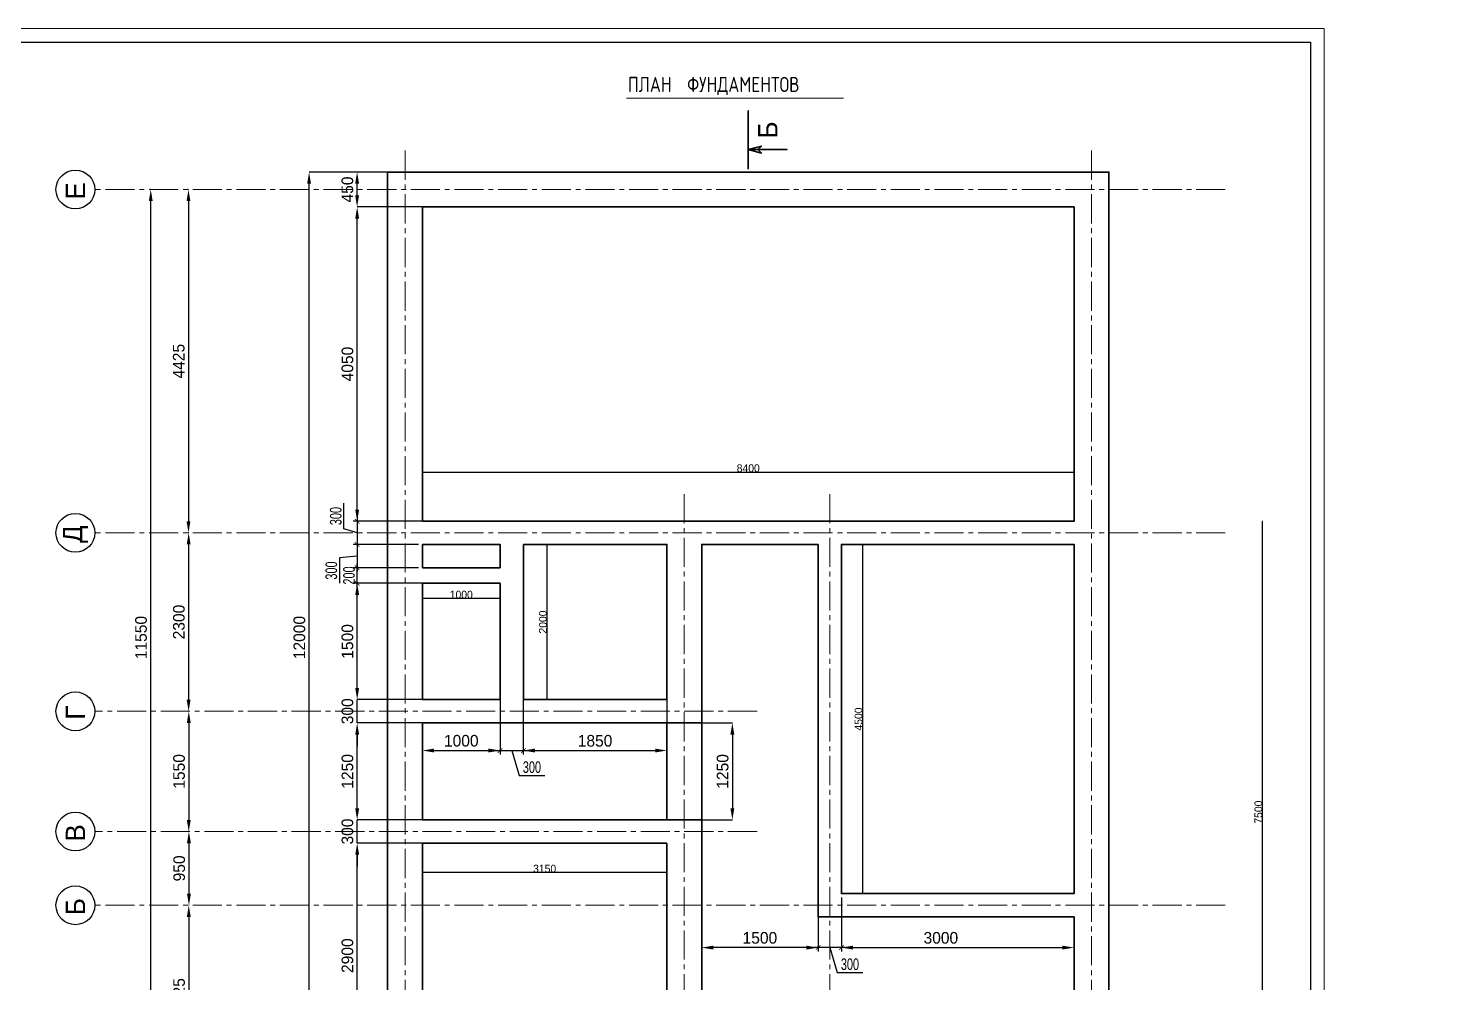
# Model space of a CAD drawing. Header units: millimetres. Extents: x 306212 to 393045, y -154783 to -111932.
# Drawn here: x 317118 to 335489, y -124228 to -111932 of the extents above; entities that cross this region are included whole.
import ezdxf
from ezdxf.enums import TextEntityAlignment as Align

# ---------------------------------------------------------------- set-up
doc = ezdxf.new("R2010")
doc.units = ezdxf.units.MM
doc.linetypes.add('CENTER2', pattern=[1.125, 0.75, -0.125, 0.125, -0.125])
doc.layers.add('0 duvar', color=2, linetype='Continuous')
doc.layers.add('AKS', color=252, linetype='CENTER2')
doc.layers.add('ahsap', color=222, linetype='Continuous', lineweight=13)
doc.layers.add('OLCU', color=7, linetype='Continuous', lineweight=13)
doc.styles.add('SPDS', font='SPDS.shx')
doc.styles.add('TR', font='tsimplex.shx', dxfattribs={"width": 0.7})
doc.dimstyles.new('ISO-25', dxfattribs={"dimtxt": 100, "dimasz": 2.5, "dimexe": 1.25, "dimexo": 0.625, "dimtad": 1, "dimdec": 0, "dimtxsty": 'Standard', "dimcen": 2.5, "dimadec": 0, "dimazin": 0, "dimtfac": 1, "dimtdec": 0, "dimtmove": 0, "dimatfit": 3, "dimfxl": 0, "dimarcsym": 0})
doc.dimstyles.get("Standard").update_dxf_attribs({"dimtxt": 125, "dimasz": 60, "dimexe": 50, "dimexo": 50, "dimgap": 30, "dimtad": 1, "dimdec": 0, "dimzin": 0, "dimdsep": 46, "dimtxsty": 'TR', "dimblk": 'ARCHTICK', "dimcen": 90, "dimdle": 50, "dimclrt": 256, "dimadec": 0, "dimazin": 0, "dimtfac": 1, "dimtdec": 0, "dimtofl": 0, "dimtmove": 1, "dimatfit": 3, "dimldrblk": 'ARCHTICK', "dimfxl": 0, "dimtolj": 1, "dimtzin": 0, "dimarcsym": 0})

# ---------------------------------------------------------------- blocks, each defined once
blk = doc.blocks.new('*D463')
at = {"layer": 'ahsap', "color": 0, "lineweight": -2}
for p, q in [((325798, -120882), (326192, -120882)), ((326192, -121032), (326192, -121982)), ((325798, -122132), (326192, -122132))]:
    blk.add_line(p, q, dxfattribs=at)
at = {"layer": 'ahsap', "color": 0}
for points in [[(326167, -121032), (326217, -121032), (326192, -120882)], [(326167, -121982), (326217, -121982), (326192, -122132)]]:
    blk.add_solid(points, dxfattribs=at)
at = {"layer": 'DEFPOINTS', "color": 0}
for p in [(325797, -120882), (325797, -122132), (326192, -122132)]:
    blk.add_point(p, dxfattribs=at)
at = {"layer": 'ahsap', "color": 0, "insert": (326067, -121507), "char_height": 150, "attachment_point": 5, "rotation": 90}
blk.add_mtext('1250', dxfattribs=at)
blk = doc.blocks.new('*D464')
at = {"layer": 'ahsap', "color": 0, "lineweight": -2}
for p, q in [((319182, -114007), (319178, -114007)), ((319180, -114157), (319180, -118282)), ((319182, -118432), (319178, -118432))]:
    blk.add_line(p, q, dxfattribs=at)
at = {"layer": 'ahsap', "color": 0}
for points in [[(319155, -114157), (319205, -114157), (319180, -114007)], [(319155, -118282), (319205, -118282), (319180, -118432)]]:
    blk.add_solid(points, dxfattribs=at)
at = {"layer": 'DEFPOINTS', "color": 0}
for p in [(321747, -114007), (319180, -118432), (321747, -118432)]:
    blk.add_point(p, dxfattribs=at)
at = {"layer": 'ahsap', "color": 0, "insert": (319055, -116220), "char_height": 150, "attachment_point": 5, "rotation": 90}
blk.add_mtext('4425', dxfattribs=at)
blk = doc.blocks.new('*D465')
at = {"layer": 'ahsap', "color": 0, "lineweight": -2}
for p, q in [((319184, -118432), (319180, -118432)), ((319182, -118582), (319182, -120582)), ((319184, -120732), (319180, -120732))]:
    blk.add_line(p, q, dxfattribs=at)
at = {"layer": 'ahsap', "color": 0}
for points in [[(319157, -118582), (319207, -118582), (319182, -118432)], [(319157, -120582), (319207, -120582), (319182, -120732)]]:
    blk.add_solid(points, dxfattribs=at)
at = {"layer": 'DEFPOINTS', "color": 0}
for p in [(321747, -118432), (319182, -120732), (321747, -120732)]:
    blk.add_point(p, dxfattribs=at)
at = {"layer": 'ahsap', "color": 0, "insert": (319057, -119582), "char_height": 150, "attachment_point": 5, "rotation": 90}
blk.add_mtext('2300', dxfattribs=at)
blk = doc.blocks.new('*D466')
at = {"layer": 'ahsap', "color": 0, "lineweight": -2}
for p, q in [((319186, -120732), (319182, -120732)), ((319184, -120882), (319184, -122132)), ((319186, -122282), (319182, -122282))]:
    blk.add_line(p, q, dxfattribs=at)
at = {"layer": 'ahsap', "color": 0}
for points in [[(319159, -120882), (319209, -120882), (319184, -120732)], [(319159, -122132), (319209, -122132), (319184, -122282)]]:
    blk.add_solid(points, dxfattribs=at)
at = {"layer": 'DEFPOINTS', "color": 0}
for p in [(321747, -120732), (319184, -122282), (321747, -122282)]:
    blk.add_point(p, dxfattribs=at)
at = {"layer": 'ahsap', "color": 0, "insert": (319059, -121507), "char_height": 150, "attachment_point": 5, "rotation": 90}
blk.add_mtext('1550', dxfattribs=at)
blk = doc.blocks.new('*D467')
at = {"layer": 'ahsap', "color": 0, "lineweight": -2}
for p, q in [((319188, -122282), (319184, -122282)), ((319186, -122432), (319186, -123082)), ((319188, -123232), (319184, -123232))]:
    blk.add_line(p, q, dxfattribs=at)
at = {"layer": 'ahsap', "color": 0}
for points in [[(319161, -122432), (319211, -122432), (319186, -122282)], [(319161, -123082), (319211, -123082), (319186, -123232)]]:
    blk.add_solid(points, dxfattribs=at)
at = {"layer": 'DEFPOINTS', "color": 0}
for p in [(321747, -122282), (319186, -123232), (321747, -123232)]:
    blk.add_point(p, dxfattribs=at)
at = {"layer": 'ahsap', "color": 0, "insert": (319061, -122757), "char_height": 150, "attachment_point": 5, "rotation": 90}
blk.add_mtext('950', dxfattribs=at)
blk = doc.blocks.new('*D468')
at = {"layer": 'ahsap', "color": 0, "lineweight": -2}
for p, q in [((319186, -123232), (319183, -123232)), ((319184, -123382), (319184, -125407)), ((319186, -125557), (319183, -125557))]:
    blk.add_line(p, q, dxfattribs=at)
at = {"layer": 'ahsap', "color": 0}
for points in [[(319159, -123382), (319209, -123382), (319184, -123232)], [(319159, -125407), (319209, -125407), (319184, -125557)]]:
    blk.add_solid(points, dxfattribs=at)
at = {"layer": 'DEFPOINTS', "color": 0}
for p in [(321747, -123232), (319184, -125557), (321747, -125557)]:
    blk.add_point(p, dxfattribs=at)
at = {"layer": 'ahsap', "color": 0, "insert": (319059, -124395), "char_height": 150, "attachment_point": 5, "rotation": 90}
blk.add_mtext('2325', dxfattribs=at)
blk = doc.blocks.new('*D470')
at = {"layer": 'ahsap', "color": 0, "lineweight": -2}
for p, q in [((322197, -122432), (321354, -122432)), ((321355, -125182), (321355, -122582)), ((322197, -125332), (321354, -125332))]:
    blk.add_line(p, q, dxfattribs=at)
at = {"layer": 'ahsap', "color": 0}
for points in [[(321330, -122582), (321380, -122582), (321355, -122432)], [(321330, -125182), (321380, -125182), (321355, -125332)]]:
    blk.add_solid(points, dxfattribs=at)
at = {"layer": 'DEFPOINTS', "color": 0}
for p in [(321355, -122432), (322197, -122432), (322197, -125332)]:
    blk.add_point(p, dxfattribs=at)
at = {"layer": 'ahsap', "color": 0, "insert": (321230, -123882), "char_height": 150, "attachment_point": 5, "rotation": 90}
blk.add_mtext('2900', dxfattribs=at)
blk = doc.blocks.new('*D471')
at = {"layer": 'ahsap', "color": 0, "lineweight": -2}
for p, q in [((321355, -121982), (321355, -121832)), ((321354, -122132), (321354, -122132)), ((321355, -122432), (321355, -122132)), ((321354, -122432), (321354, -122432)), ((321355, -122582), (321355, -122732))]:
    blk.add_line(p, q, dxfattribs=at)
at = {"layer": 'ahsap', "color": 0}
for points in [[(321330, -121982), (321380, -121982), (321355, -122132)], [(321330, -122582), (321380, -122582), (321355, -122432)]]:
    blk.add_solid(points, dxfattribs=at)
at = {"layer": 'DEFPOINTS', "color": 0}
for p in [(321355, -122132), (321355, -122132), (321355, -122432)]:
    blk.add_point(p, dxfattribs=at)
at = {"layer": 'ahsap', "color": 0, "insert": (321230, -122282), "char_height": 150, "attachment_point": 5, "rotation": 90}
blk.add_mtext('300', dxfattribs=at)
blk = doc.blocks.new('*D472')
at = {"layer": 'ahsap', "color": 0, "lineweight": -2}
for p, q in [((322197, -120882), (321354, -120882)), ((321355, -121982), (321355, -121032)), ((322197, -122132), (321354, -122132))]:
    blk.add_line(p, q, dxfattribs=at)
at = {"layer": 'ahsap', "color": 0}
for points in [[(321330, -121032), (321380, -121032), (321355, -120882)], [(321330, -121982), (321380, -121982), (321355, -122132)]]:
    blk.add_solid(points, dxfattribs=at)
at = {"layer": 'DEFPOINTS', "color": 0}
for p in [(321355, -120882), (322197, -120882), (322197, -122132)]:
    blk.add_point(p, dxfattribs=at)
at = {"layer": 'ahsap', "color": 0, "insert": (321230, -121507), "char_height": 150, "attachment_point": 5, "rotation": 90}
blk.add_mtext('1250', dxfattribs=at)
blk = doc.blocks.new('*D473')
at = {"layer": 'ahsap', "color": 0, "lineweight": -2}
for p, q in [((321355, -120432), (321355, -120282)), ((321357, -120582), (321353, -120582)), ((321355, -120882), (321355, -120582)), ((321357, -120882), (321353, -120882)), ((321355, -121032), (321355, -121182))]:
    blk.add_line(p, q, dxfattribs=at)
at = {"layer": 'ahsap', "color": 0}
for points in [[(321330, -120432), (321380, -120432), (321355, -120582)], [(321330, -121032), (321380, -121032), (321355, -120882)]]:
    blk.add_solid(points, dxfattribs=at)
at = {"layer": 'DEFPOINTS', "color": 0}
for p in [(321355, -120582), (322197, -120582), (322197, -120882)]:
    blk.add_point(p, dxfattribs=at)
at = {"layer": 'ahsap', "color": 0, "insert": (321230, -120732), "char_height": 150, "attachment_point": 5, "rotation": 90}
blk.add_mtext('300', dxfattribs=at)
blk = doc.blocks.new('*D474')
at = {"layer": 'ahsap', "color": 0, "lineweight": -2}
for p, q in [((322197, -119082), (321354, -119082)), ((321355, -120432), (321355, -119232)), ((322197, -120582), (321354, -120582))]:
    blk.add_line(p, q, dxfattribs=at)
at = {"layer": 'ahsap', "color": 0}
for points in [[(321330, -119232), (321380, -119232), (321355, -119082)], [(321330, -120432), (321380, -120432), (321355, -120582)]]:
    blk.add_solid(points, dxfattribs=at)
at = {"layer": 'DEFPOINTS', "color": 0}
for p in [(321355, -119082), (322197, -119082), (322197, -120582)]:
    blk.add_point(p, dxfattribs=at)
at = {"layer": 'ahsap', "color": 0, "insert": (321230, -119832), "char_height": 150, "attachment_point": 5, "rotation": 90}
blk.add_mtext('1500', dxfattribs=at)
blk = doc.blocks.new('_ArchTick')
at = {"color": 0, "linetype": 'ByBlock', "const_width": 0.15}
blk.add_lwpolyline([(-0.5, -0.5), (0.5, 0.5)], dxfattribs=at)
blk = doc.blocks.new('*D475')
at = {"layer": 'DEFPOINTS', "color": 0}
for p in [(321355, -118882), (322197, -118882), (322197, -119082)]:
    blk.add_point(p, dxfattribs=at)
at = {"layer": 'OLCU', "color": 0, "lineweight": -2}
for p, q in [((321355, -119132), (321355, -118832)), ((322147, -118882), (321305, -118882)), ((322147, -119082), (321305, -119082))]:
    blk.add_line(p, q, dxfattribs=at)
at = {"layer": 'OLCU', "color": 0, "lineweight": -2, "xscale": 60, "yscale": 60, "zscale": 60}
for p, rotation in [((321355, -118882), 90), ((321355, -119082), 270)]:
    blk.add_blockref('_ArchTick', p, dxfattribs=dict(at, rotation=rotation))
at = {"layer": 'OLCU', "insert": (321250, -118982), "char_height": 150, "attachment_point": 5, "rotation": 90, "style": 'TR'}
blk.add_mtext('\\A1;200', dxfattribs=at)
blk = doc.blocks.new('*D476')
at = {"layer": 'DEFPOINTS', "color": 0}
for p in [(322197, -118582), (321355, -118882), (322197, -118882)]:
    blk.add_point(p, dxfattribs=at)
at = {"layer": 'OLCU', "color": 0, "lineweight": -2}
for p, q in [((322147, -118582), (321305, -118582)), ((321355, -118532), (321355, -118932)), ((321355, -118732), (321127, -118753)), ((321127, -118753), (321127, -119083)), ((322147, -118882), (321305, -118882))]:
    blk.add_line(p, q, dxfattribs=at)
at = {"layer": 'OLCU', "color": 0, "lineweight": -2, "xscale": 60, "yscale": 60, "zscale": 60}
for p, rotation in [((321355, -118582), 90), ((321355, -118882), 270)]:
    blk.add_blockref('_ArchTick', p, dxfattribs=dict(at, rotation=rotation))
at = {"layer": 'OLCU', "insert": (321022, -118918), "char_height": 150, "attachment_point": 5, "rotation": 90, "style": 'TR'}
blk.add_mtext('\\A1;300', dxfattribs=at)
blk = doc.blocks.new('*D477')
at = {"layer": 'DEFPOINTS', "color": 0}
for p in [(322197, -118282), (321355, -118582), (322197, -118582)]:
    blk.add_point(p, dxfattribs=at)
at = {"layer": 'OLCU', "color": 0, "lineweight": -2}
for p, q in [((321185, -118381), (321185, -118051)), ((322147, -118282), (321305, -118282)), ((321355, -118232), (321355, -118632)), ((321355, -118432), (321185, -118381)), ((322147, -118582), (321305, -118582))]:
    blk.add_line(p, q, dxfattribs=at)
at = {"layer": 'OLCU', "color": 0, "lineweight": -2, "xscale": 60, "yscale": 60, "zscale": 60}
for p, rotation in [((321355, -118282), 90), ((321355, -118582), 270)]:
    blk.add_blockref('_ArchTick', p, dxfattribs=dict(at, rotation=rotation))
at = {"layer": 'OLCU', "insert": (321080, -118216), "char_height": 150, "attachment_point": 5, "rotation": 90, "style": 'TR'}
blk.add_mtext('\\A1;300', dxfattribs=at)
blk = doc.blocks.new('*D478')
at = {"layer": 'ahsap', "color": 0, "lineweight": -2}
for p, q in [((322197, -114232), (321354, -114232)), ((321355, -118132), (321355, -114382)), ((322197, -118282), (321354, -118282))]:
    blk.add_line(p, q, dxfattribs=at)
at = {"layer": 'ahsap', "color": 0}
for points in [[(321330, -114382), (321380, -114382), (321355, -114232)], [(321330, -118132), (321380, -118132), (321355, -118282)]]:
    blk.add_solid(points, dxfattribs=at)
at = {"layer": 'DEFPOINTS', "color": 0}
for p in [(321355, -114232), (322197, -114232), (322197, -118282)]:
    blk.add_point(p, dxfattribs=at)
at = {"layer": 'ahsap', "color": 0, "insert": (321230, -116257), "char_height": 150, "attachment_point": 5, "rotation": 90}
blk.add_mtext('4050', dxfattribs=at)
blk = doc.blocks.new('*D479')
at = {"layer": 'ahsap', "color": 0, "lineweight": -2}
for p, q in [((322197, -113782), (321354, -113782)), ((321354, -114082), (321354, -113932)), ((322197, -114232), (321354, -114232))]:
    blk.add_line(p, q, dxfattribs=at)
at = {"layer": 'ahsap', "color": 0}
for points in [[(321329, -113932), (321379, -113932), (321354, -113782)], [(321329, -114082), (321379, -114082), (321354, -114232)]]:
    blk.add_solid(points, dxfattribs=at)
at = {"layer": 'DEFPOINTS', "color": 0}
for p in [(321354, -113782), (322197, -113782), (322197, -114232)]:
    blk.add_point(p, dxfattribs=at)
at = {"layer": 'ahsap', "color": 0, "insert": (321229, -114007), "char_height": 150, "attachment_point": 5, "rotation": 90}
blk.add_mtext('450', dxfattribs=at)
blk = doc.blocks.new('*D486')
at = {"layer": 'ahsap', "color": 0, "lineweight": -2}
for p, q in [((325797, -123383), (325797, -123778)), ((327297, -123383), (327297, -123778)), ((327147, -123778), (325947, -123778))]:
    blk.add_line(p, q, dxfattribs=at)
at = {"layer": 'ahsap', "color": 0}
for points in [[(325947, -123753), (325947, -123803), (325797, -123778)], [(327147, -123753), (327147, -123803), (327297, -123778)]]:
    blk.add_solid(points, dxfattribs=at)
at = {"layer": 'DEFPOINTS', "color": 0}
for p in [(325797, -123382), (327297, -123382), (325797, -123778)]:
    blk.add_point(p, dxfattribs=at)
at = {"layer": 'ahsap', "color": 0, "insert": (326547, -123653), "char_height": 150, "attachment_point": 5}
blk.add_mtext('1500', dxfattribs=at)
blk = doc.blocks.new('*D487')
at = {"layer": 'ahsap', "color": 0, "lineweight": -2}
for p, q in [((327597, -123383), (327597, -123778)), ((330597, -123383), (330597, -123778)), ((327747, -123778), (330447, -123778))]:
    blk.add_line(p, q, dxfattribs=at)
at = {"layer": 'ahsap', "color": 0}
for points in [[(327747, -123753), (327747, -123803), (327597, -123778)], [(330447, -123753), (330447, -123803), (330597, -123778)]]:
    blk.add_solid(points, dxfattribs=at)
at = {"layer": 'DEFPOINTS', "color": 0}
for p in [(327597, -123382), (330597, -123382), (330597, -123778)]:
    blk.add_point(p, dxfattribs=at)
at = {"layer": 'ahsap', "color": 0, "insert": (328880, -123653), "char_height": 150, "attachment_point": 5}
blk.add_mtext('3000', dxfattribs=at)
blk = doc.blocks.new('*D488')
at = {"layer": 'DEFPOINTS', "color": 0}
for p in [(323197, -120582), (323497, -120582), (323497, -121238)]:
    blk.add_point(p, dxfattribs=at)
at = {"layer": 'OLCU', "color": 0, "lineweight": -2}
for p, q in [((323197, -120632), (323197, -121288)), ((323497, -120632), (323497, -121288)), ((323147, -121238), (323547, -121238)), ((323347, -121238), (323443, -121558)), ((323443, -121558), (323773, -121558))]:
    blk.add_line(p, q, dxfattribs=at)
at = {"layer": 'OLCU', "color": 0, "lineweight": -2, "xscale": 60, "yscale": 60, "zscale": 60, "rotation": 180}
blk.add_blockref('_ArchTick', (323197, -121238), dxfattribs=at)
at = {"layer": 'OLCU', "color": 0, "lineweight": -2, "xscale": 60, "yscale": 60, "zscale": 60}
blk.add_blockref('_ArchTick', (323497, -121238), dxfattribs=at)
at = {"layer": 'OLCU', "insert": (323608, -121453), "char_height": 150, "attachment_point": 5, "style": 'TR'}
blk.add_mtext('\\A1;300', dxfattribs=at)
blk = doc.blocks.new('*D489')
at = {"layer": 'ahsap', "color": 0, "lineweight": -2}
for p, q in [((323197, -120583), (323197, -121239)), ((322197, -120883), (322197, -121239)), ((322347, -121238), (323047, -121238))]:
    blk.add_line(p, q, dxfattribs=at)
at = {"layer": 'ahsap', "color": 0}
for points in [[(322347, -121213), (322347, -121263), (322197, -121238)], [(323047, -121213), (323047, -121263), (323197, -121238)]]:
    blk.add_solid(points, dxfattribs=at)
at = {"layer": 'DEFPOINTS', "color": 0}
for p in [(323197, -120582), (322197, -120882), (323197, -121238)]:
    blk.add_point(p, dxfattribs=at)
at = {"layer": 'ahsap', "color": 0, "insert": (322697, -121113), "char_height": 150, "attachment_point": 5}
blk.add_mtext('1000', dxfattribs=at)
blk = doc.blocks.new('*D490')
at = {"layer": 'ahsap', "color": 0, "lineweight": -2}
for p, q in [((323497, -120583), (323497, -121239)), ((325347, -120583), (325347, -121239)), ((323647, -121238), (325197, -121238))]:
    blk.add_line(p, q, dxfattribs=at)
at = {"layer": 'ahsap', "color": 0}
for points in [[(323647, -121213), (323647, -121263), (323497, -121238)], [(325197, -121213), (325197, -121263), (325347, -121238)]]:
    blk.add_solid(points, dxfattribs=at)
at = {"layer": 'DEFPOINTS', "color": 0}
for p in [(323497, -120582), (325347, -120582), (325347, -121238)]:
    blk.add_point(p, dxfattribs=at)
at = {"layer": 'ahsap', "color": 0, "insert": (324422, -121113), "char_height": 150, "attachment_point": 5}
blk.add_mtext('1850', dxfattribs=at)
blk = doc.blocks.new('*D491')
at = {"layer": 'DEFPOINTS', "color": 0}
for p in [(327297, -123082), (327597, -123082), (327297, -123778)]:
    blk.add_point(p, dxfattribs=at)
at = {"layer": 'OLCU', "color": 0, "lineweight": -2}
for p, q in [((327297, -123132), (327297, -123828)), ((327597, -123132), (327597, -123828)), ((327647, -123778), (327247, -123778)), ((327447, -123778), (327543, -124098)), ((327543, -124098), (327873, -124098))]:
    blk.add_line(p, q, dxfattribs=at)
at = {"layer": 'OLCU', "color": 0, "lineweight": -2, "xscale": 60, "yscale": 60, "zscale": 60, "rotation": 180}
blk.add_blockref('_ArchTick', (327297, -123778), dxfattribs=at)
at = {"layer": 'OLCU', "color": 0, "lineweight": -2, "xscale": 60, "yscale": 60, "zscale": 60}
blk.add_blockref('_ArchTick', (327597, -123778), dxfattribs=at)
at = {"layer": 'OLCU', "insert": (327708, -123993), "char_height": 150, "attachment_point": 5, "style": 'TR'}
blk.add_mtext('\\A1;300', dxfattribs=at)
blk = doc.blocks.new('*D492')
at = {"layer": 'ahsap', "color": 0, "lineweight": -2}
for p, q in [((321747, -113782), (320735, -113782)), ((320735, -125632), (320735, -113932)), ((321747, -125782), (320735, -125782))]:
    blk.add_line(p, q, dxfattribs=at)
at = {"layer": 'ahsap', "color": 0}
for points in [[(320710, -113932), (320760, -113932), (320735, -113782)], [(320710, -125632), (320760, -125632), (320735, -125782)]]:
    blk.add_solid(points, dxfattribs=at)
at = {"layer": 'DEFPOINTS', "color": 0}
for p in [(320735, -113782), (321747, -113782), (321747, -125782)]:
    blk.add_point(p, dxfattribs=at)
at = {"layer": 'ahsap', "color": 0, "insert": (320610, -119782), "char_height": 150, "attachment_point": 5, "rotation": 90}
blk.add_mtext('12000', dxfattribs=at)
blk = doc.blocks.new('*D494')
at = {"layer": 'ahsap', "color": 0, "lineweight": -2}
for p, q in [((318696, -114007), (318692, -114007)), ((318694, -125407), (318694, -114157)), ((318696, -125557), (318692, -125557))]:
    blk.add_line(p, q, dxfattribs=at)
at = {"layer": 'ahsap', "color": 0}
for points in [[(318669, -114157), (318719, -114157), (318694, -114007)], [(318669, -125407), (318719, -125407), (318694, -125557)]]:
    blk.add_solid(points, dxfattribs=at)
at = {"layer": 'DEFPOINTS', "color": 0}
for p in [(318694, -114007), (319186, -114007), (319186, -125557)]:
    blk.add_point(p, dxfattribs=at)
at = {"layer": 'ahsap', "color": 0, "insert": (318569, -119782), "char_height": 150, "attachment_point": 5, "rotation": 90}
blk.add_mtext('11550', dxfattribs=at)
blk = doc.blocks.new('*D529')
at = {"layer": 'ahsap', "color": 0, "lineweight": -2}
for p, q in [((348303, -114007), (348306, -114007)), ((348305, -125407), (348305, -114157)), ((348307, -125557), (348304, -125557))]:
    blk.add_line(p, q, dxfattribs=at)
at = {"layer": 'ahsap', "color": 0}
for points in [[(348280, -114157), (348330, -114157), (348305, -114007)], [(348280, -125407), (348330, -125407), (348305, -125557)]]:
    blk.add_solid(points, dxfattribs=at)
at = {"layer": 'DEFPOINTS', "color": 0}
for p in [(319186, -114007), (348305, -114007), (348797, -125557)]:
    blk.add_point(p, dxfattribs=at)
at = {"layer": 'ahsap', "color": 0, "insert": (348180, -119782), "char_height": 150, "attachment_point": 5, "rotation": 90}
blk.add_mtext('11550', dxfattribs=at)
blk = doc.blocks.new('*D769')
at = {"layer": 'ahsap', "color": 0, "lineweight": -2}
for p, q in [((333022, -118282), (333026, -118282)), ((333024, -118285), (333024, -125780)), ((333022, -125782), (333026, -125782))]:
    blk.add_line(p, q, dxfattribs=at)
at = {"layer": 'ahsap', "color": 0}
for points in [[(333024, -118285), (333025, -118285), (333024, -118282)], [(333024, -125780), (333025, -125780), (333024, -125782)]]:
    blk.add_solid(points, dxfattribs=at)
at = {"layer": 'DEFPOINTS', "color": 0}
for p in [(325572, -118282), (325572, -125782), (333024, -125782)]:
    blk.add_point(p, dxfattribs=at)
at = {"layer": 'ahsap', "color": 0, "insert": (332974, -122032), "char_height": 100, "attachment_point": 5, "rotation": 90}
blk.add_mtext('7500', dxfattribs=at)
blk = doc.blocks.new('*D770')
at = {"layer": 'ahsap', "color": 0, "lineweight": -2}
for p, q in [((322197, -117652), (322197, -117649)), ((322200, -117650), (330595, -117650)), ((330597, -117652), (330597, -117649))]:
    blk.add_line(p, q, dxfattribs=at)
at = {"layer": 'ahsap', "color": 0}
for points in [[(322200, -117650), (322200, -117651), (322197, -117650)], [(330595, -117650), (330595, -117651), (330597, -117650)]]:
    blk.add_solid(points, dxfattribs=at)
at = {"layer": 'DEFPOINTS', "color": 0}
for p in [(330597, -117650), (322197, -118282), (330597, -118282)]:
    blk.add_point(p, dxfattribs=at)
at = {"layer": 'ahsap', "color": 0, "insert": (326397, -117600), "char_height": 100, "attachment_point": 5}
blk.add_mtext('8400', dxfattribs=at)
blk = doc.blocks.new('*D771')
at = {"layer": 'ahsap', "color": 0, "lineweight": -2}
for p, q in [((327868, -118582), (327871, -118582)), ((327870, -118585), (327870, -123080)), ((327868, -123082), (327871, -123082))]:
    blk.add_line(p, q, dxfattribs=at)
at = {"layer": 'ahsap', "color": 0}
for points in [[(327869, -118585), (327870, -118585), (327870, -118582)], [(327869, -123080), (327870, -123080), (327870, -123082)]]:
    blk.add_solid(points, dxfattribs=at)
at = {"layer": 'DEFPOINTS', "color": 0}
for p in [(327597, -118582), (327597, -123082), (327870, -123082)]:
    blk.add_point(p, dxfattribs=at)
at = {"layer": 'ahsap', "color": 0, "insert": (327819, -120832), "char_height": 100, "attachment_point": 5, "rotation": 90}
blk.add_mtext('4500', dxfattribs=at)
blk = doc.blocks.new('*D772')
at = {"layer": 'ahsap', "color": 0, "lineweight": -2}
for p, q in [((322197, -122810), (322197, -122813)), ((325345, -122812), (322200, -122812)), ((325347, -122810), (325347, -122813))]:
    blk.add_line(p, q, dxfattribs=at)
at = {"layer": 'ahsap', "color": 0}
for points in [[(322200, -122811), (322200, -122812), (322197, -122812)], [(325345, -122811), (325345, -122812), (325347, -122812)]]:
    blk.add_solid(points, dxfattribs=at)
at = {"layer": 'DEFPOINTS', "color": 0}
for p in [(322197, -122432), (325347, -122432), (322197, -122812)]:
    blk.add_point(p, dxfattribs=at)
at = {"layer": 'ahsap', "color": 0, "insert": (323772, -122761), "char_height": 100, "attachment_point": 5}
blk.add_mtext('3150', dxfattribs=at)
blk = doc.blocks.new('*D773')
at = {"layer": 'ahsap', "color": 0, "lineweight": -2}
for p, q in [((323797, -118582), (323801, -118582)), ((323799, -118585), (323799, -120580)), ((323797, -120582), (323801, -120582))]:
    blk.add_line(p, q, dxfattribs=at)
at = {"layer": 'ahsap', "color": 0}
for points in [[(323799, -118585), (323800, -118585), (323799, -118582)], [(323799, -120580), (323800, -120580), (323799, -120582)]]:
    blk.add_solid(points, dxfattribs=at)
at = {"layer": 'DEFPOINTS', "color": 0}
for p in [(323497, -118582), (323497, -120582), (323799, -120582)]:
    blk.add_point(p, dxfattribs=at)
at = {"layer": 'ahsap', "color": 0, "insert": (323749, -119582), "char_height": 100, "attachment_point": 5, "rotation": 90}
blk.add_mtext('2000', dxfattribs=at)
blk = doc.blocks.new('*D774')
at = {"layer": 'ahsap', "color": 0, "lineweight": -2}
for p, q in [((322197, -119278), (322197, -119281)), ((323195, -119280), (322200, -119280)), ((323197, -119278), (323197, -119281))]:
    blk.add_line(p, q, dxfattribs=at)
at = {"layer": 'ahsap', "color": 0}
for points in [[(322200, -119280), (322200, -119281), (322197, -119280)], [(323195, -119280), (323195, -119281), (323197, -119280)]]:
    blk.add_solid(points, dxfattribs=at)
at = {"layer": 'DEFPOINTS', "color": 0}
for p in [(322197, -119082), (323197, -119082), (322197, -119280)]:
    blk.add_point(p, dxfattribs=at)
at = {"layer": 'ahsap', "color": 0, "insert": (322697, -119229), "char_height": 100, "attachment_point": 5}
blk.add_mtext('1000', dxfattribs=at)

msp = doc.modelspace()

# ---------------------------------------------------------------- linework, layer by layer
at = {"layer": '0 duvar', "color": 7, "lineweight": 30, "ltscale": 0.071429}
msp.add_lwpolyline([(306918.6, -112108.8), (333645.9, -112108.8), (333645.9, -132106), (306918.6, -132106)], close=True, dxfattribs=at)
at = {"layer": 'ahsap', "color": 0}
msp.add_line((324826.4, -112831.1), (327623.9, -112831.1), dxfattribs=at)
at = {"layer": 'ahsap', "color": 1, "lineweight": 35}
msp.add_lwpolyline([(326397.4, -113743.1), (326397.4, -112993.1), (326397.4, -113493.1), (326397.4, -113493.1), (326897.4, -113493.1), (326397.4, -113493.1), (326566.5, -113538.4), (326397.4, -113493.1), (326566.5, -113447.8), (326521.2, -113493.1), (326566.5, -113538.4)], dxfattribs=at)
at = {"layer": 'ahsap', "lineweight": 35}
for points in [[(321747.4, -125557.4), (321747.4, -125557.4), (321747.4, -125782.4), (322197.4, -125782.4), (330597.4, -125782.4), (331047.4, -125782.4), (331047.4, -125332.4), (331047.4, -114232.4), (331047.4, -113782.4), (321747.4, -113782.4), (321747.4, -125557.4)], [(330597.4, -114232.4), (330597.4, -114232.4), (322197.4, -114232.4), (322197.4, -118282.4), (330597.4, -118282.4), (330597.4, -114232.4)], [(322197.4, -118882.4), (323197.4, -118882.4), (323197.4, -118582.4), (322197.4, -118582.4), (322197.4, -118882.4)], [(323497.4, -118582.4), (325347.4, -118582.4), (325347.4, -120582.4), (323497.4, -120582.4), (323497.4, -118582.4)], [(330597.4, -118582.4), (330597.4, -118582.4), (327597.4, -118582.4), (327597.4, -123082.4), (330597.4, -123082.4), (330597.4, -118582.4)], [(323197.4, -120582.4), (323197.4, -119082.4), (322197.4, -119082.4), (322197.4, -120582.4), (323197.4, -120582.4)], [(325347.4, -122432.4), (325347.4, -125332.4), (322197.4, -125332.4), (322197.4, -122432.4), (325347.4, -122432.4)]]:
    msp.add_lwpolyline(points, dxfattribs=at)
for points in [[(327297.4, -118582.4), (327297.4, -123382.4), (330597.4, -123382.4), (330597.4, -125332.4), (330597.4, -125332.4), (325797.4, -125332.4), (325797.4, -122132.4), (322197.4, -122132.4), (322197.4, -120882.4), (325797.4, -120882.4), (325797.4, -118582.4)], [(325347.4, -122132.4), (325797.4, -122132.4), (325797.4, -120882.4), (325347.4, -120882.4)]]:
    msp.add_lwpolyline(points, close=True, dxfattribs=at)
at = {"layer": 'AKS', "lineweight": 5, "ltscale": 500}
for p, q in [((321972.4, -113506.3), (321972.4, -128557.4)), ((330822.4, -113506.3), (330822.4, -128557.4)), ((332547.4, -114007.4), (317972.4, -114007.4)), ((325572.4, -117932.4), (325572.4, -128557.4)), ((327447.4, -117932.4), (327447.4, -128557.4)), ((332547.4, -118432.4), (317972.4, -118432.4)), ((326509.9, -120732.4), (317972.4, -120732.4)), ((326509.9, -122282.4), (317972.4, -122282.4)), ((332547.4, -123232.4), (317972.4, -123232.4))]:
    msp.add_line(p, q, dxfattribs=at)
at = {"layer": 'AKS', "color": 2, "linetype": 'Continuous'}
for centre in [(317722.4, -114007.4), (317722.4, -118432.4), (317722.4, -120732.4), (317722.4, -122282.4), (317722.4, -123232.4)]:
    msp.add_circle(centre, 250.5, dxfattribs=at)
at = {"layer": 'OLCU', "linetype": 'Continuous', "ltscale": 50}
msp.add_lwpolyline([(306211.5, -111932.1), (333822.6, -111932.1), (333822.6, -132282.7), (306211.5, -132282.7)], close=True, dxfattribs=at)

# ---------------------------------------------------------------- texts
at = {"layer": '0 duvar', "color": 0, "ltscale": 0.071429, "style": 'SPDS'}
msp.add_text('ПЛАН  ФУНДАМЕНТОВ', height=195, dxfattribs=at).set_placement((324846.2, -112750.8))
at = {"layer": 'AKS', "color": 1}
for s, p in [('Б', (326648.8, -113239.5)), ('Е', (317722.4, -114024.7)), ('Д', (317722.4, -118449.7)), ('Г', (317722.4, -120749.7)), ('В', (317722.4, -122299.7)), ('Б', (317722.4, -123249.7))]:
    msp.add_text(s, height=250, rotation=90, dxfattribs=at).set_placement(p, align=Align.MIDDLE)

# ---------------------------------------------------------------- dimensions: what is measured, and where the dimension line sits
at = {"layer": 'ahsap', "color": 0}
for base, p1, p2, override, picture, middle in [((320735.2, -113782.4), (321747.4, -125782.4), (321747.4, -113782.4), {"dimtxt": 150, "dimasz": 150, "dimexe": 0.25, "dimgap": 50, "dimdle": 0.25, "dimfxl": 0.25}, '*D492', (320610.2, -119782.4)), ((319179.6, -118432.4), (321747.4, -114007.4), (321747.4, -118432.4), {"dimtxt": 150, "dimasz": 150, "dimgap": 50, "dimfxl": 2, "dimfxlon": 1}, '*D464', (319054.6, -116219.9)), ((321354.7, -114232.4), (322197.4, -118282.4), (322197.4, -114232.4), {"dimtxt": 150, "dimasz": 150, "dimexe": 0.25, "dimgap": 50, "dimdle": 0.25, "dimfxl": 0.25}, '*D478', (321229.7, -116257.4)), ((319181.6, -120732.4), (321747.4, -118432.4), (321747.4, -120732.4), {"dimtxt": 150, "dimasz": 150, "dimgap": 50, "dimfxl": 2, "dimfxlon": 1}, '*D465', (319056.6, -119582.4)), ((321354.7, -119082.4), (322197.4, -120582.4), (322197.4, -119082.4), {"dimtxt": 150, "dimasz": 150, "dimexe": 0.25, "dimgap": 50, "dimdle": 0.25, "dimfxl": 0.25}, '*D474', (321229.7, -119832.4)), ((319183.6, -122282.4), (321747.4, -120732.4), (321747.4, -122282.4), {"dimtxt": 150, "dimasz": 150, "dimgap": 50, "dimfxl": 2, "dimfxlon": 1}, '*D466', (319058.6, -121507.4)), ((321354.7, -120882.4), (322197.4, -122132.4), (322197.4, -120882.4), {"dimtxt": 150, "dimasz": 150, "dimexe": 0.25, "dimgap": 50, "dimdle": 0.25, "dimfxl": 0.25}, '*D472', (321229.7, -121507.4)), ((326192, -122132.4), (325797.4, -120882.4), (325797.4, -122132.4), {"dimtxt": 150, "dimasz": 150, "dimexe": 0.25, "dimgap": 50, "dimdle": 0.25, "dimfxl": 0.25, "dimfxlon": 0}, '*D463', (326067, -121507.4)), ((319185.6, -123232.4), (321747.4, -122282.4), (321747.4, -123232.4), {"dimtxt": 150, "dimasz": 150, "dimgap": 50, "dimfxl": 2, "dimfxlon": 1}, '*D467', (319060.6, -122757.4)), ((321354.7, -122432.4), (322197.4, -125332.4), (322197.4, -122432.4), {"dimtxt": 150, "dimasz": 150, "dimexe": 0.25, "dimgap": 50, "dimdle": 0.25, "dimfxl": 0.25}, '*D470', (321229.7, -123882.4)), ((319184.4, -125557.4), (321747.4, -123232.4), (321747.4, -125557.4), {"dimtxt": 150, "dimasz": 150, "dimgap": 50, "dimfxl": 2, "dimfxlon": 1}, '*D468', (319059.4, -124394.9))]:
    dim = msp.add_linear_dim(base=base, p1=p1, p2=p2, angle=90, dimstyle='ISO-25', override=override, dxfattribs=at)
    dim.commit()
    dim.dimension.update_dxf_attribs({"geometry": picture, "text_midpoint": middle})
for base, p1, p2, override, picture, middle in [((321354.5, -113782.4), (322197.4, -114232.4), (322197.4, -113782.4), {"dimtxt": 150, "dimasz": 150, "dimexe": 0.25, "dimgap": 50, "dimdle": 0.25, "dimfxl": 0.25}, '*D479', (321354.5, -114007.4)), ((318693.6, -114007.4), (319186.4, -125557.4), (319186.4, -114007.4), {"dimtxt": 150, "dimasz": 150, "dimgap": 50, "dimfxl": 2, "dimfxlon": 1}, '*D494', (318693.6, -119782.4)), ((348304.8, -114007.4), (348797.5, -125557.4), (319186.4, -114007.4), {"dimtxt": 150, "dimasz": 150, "dimgap": 50, "dimfxl": 2, "dimfxlon": 1}, '*D529', (348304.8, -119782.4)), ((321354.7, -120582.4), (322197.4, -120882.4), (322197.4, -120582.4), {"dimtxt": 150, "dimasz": 150, "dimgap": 50, "dimfxl": 2, "dimfxlon": 1}, '*D473', (321354.7, -120732.4)), ((321354.7, -122132.4), (321354.7, -122432.4), (321354.7, -122132.4), {"dimtxt": 150, "dimasz": 150, "dimexe": 0.25, "dimgap": 50, "dimdle": 0.25, "dimfxl": 0.25}, '*D471', (321354.7, -122282.4))]:
    dim = msp.add_linear_dim(base=base, p1=p1, p2=p2, angle=90, dimstyle='ISO-25', override=override, dxfattribs=at)
    dim.commit()
    dim.dimension.update_dxf_attribs({"geometry": picture, "text_midpoint": middle, "dimtype": 160})
at = {"layer": 'ahsap'}
for base, p1, p2, picture, middle in [((330597.4, -117650.5), (322197.4, -118282.4), (330597.4, -118282.4), '*D770', (326397.4, -117599.9)), ((322197.4, -119280.1), (323197.4, -119082.4), (322197.4, -119082.4), '*D774', (322697.4, -119229.5)), ((322197.4, -122811.8), (325347.4, -122432.4), (322197.4, -122432.4), '*D772', (323772.4, -122761.2))]:
    dim = msp.add_linear_dim(base=base, p1=p1, p2=p2, dimstyle='ISO-25', override={"dimfxl": 2, "dimfxlon": 1}, dxfattribs=at)
    dim.commit()
    dim.dimension.update_dxf_attribs({"geometry": picture, "text_midpoint": middle})
for base, p1, p2, picture, middle in [((333024.3, -125782.4), (325572.4, -118282.4), (325572.4, -125782.4), '*D769', (332973.7, -122032.4)), ((323799.3, -120582.4), (323497.4, -118582.4), (323497.4, -120582.4), '*D773', (323748.6, -119582.4)), ((327869.7, -123082.4), (327597.4, -118582.4), (327597.4, -123082.4), '*D771', (327819.1, -120832.4))]:
    dim = msp.add_linear_dim(base=base, p1=p1, p2=p2, angle=90, dimstyle='ISO-25', override={"dimfxl": 2, "dimfxlon": 1}, dxfattribs=at)
    dim.commit()
    dim.dimension.update_dxf_attribs({"geometry": picture, "text_midpoint": middle})
at = {"layer": 'ahsap', "color": 0}
for base, p1, p2, picture, middle in [((323197.4, -121238.3), (322197.4, -120882.4), (323197.4, -120582.4), '*D489', (322697.4, -121113.3)), ((325347.4, -121238.3), (323497.4, -120582.4), (325347.4, -120582.4), '*D490', (324422.4, -121113.3)), ((325797.4, -123777.7), (327297.4, -123382.4), (325797.4, -123382.4), '*D486', (326547.4, -123652.7))]:
    dim = msp.add_linear_dim(base=base, p1=p1, p2=p2, dimstyle='ISO-25', override={"dimtxt": 150, "dimasz": 150, "dimexe": 0.25, "dimgap": 50, "dimdle": 0.25, "dimfxl": 0.25}, dxfattribs=at)
    dim.commit()
    dim.dimension.update_dxf_attribs({"geometry": picture, "text_midpoint": middle})
dim = msp.add_linear_dim(base=(330597.4, -123777.7), p1=(327597.4, -123382.4), p2=(330597.4, -123382.4), dimstyle='ISO-25', override={"dimtxt": 150, "dimasz": 150, "dimexe": 0.25, "dimgap": 50, "dimdle": 0.25, "dimfxl": 0.25}, dxfattribs=at)
dim.commit()
dim.dimension.update_dxf_attribs({"geometry": '*D487', "text_midpoint": (328880.1, -123777.7), "dimtype": 160})
at = {"layer": 'OLCU'}
dim = msp.add_linear_dim(base=(321354.7, -118582.4), p1=(322197.4, -118282.4), p2=(322197.4, -118582.4), angle=90, dimstyle='Standard', override={"dimtxt": 150}, dxfattribs=at)
dim.commit()
dim.dimension.update_dxf_attribs({"geometry": '*D477', "text_midpoint": (321079.7, -118351.4)})
for p1, picture, middle in [((322197.4, -118582.4), '*D476', (321127.5, -118782.8)), ((322197.4, -119082.4), '*D475', (321354.7, -118982.4))]:
    dim = msp.add_linear_dim(base=(321354.7, -118882.4), p1=p1, p2=(322197.4, -118882.4), angle=90, dimstyle='Standard', override={"dimtxt": 150}, dxfattribs=at)
    dim.commit()
    dim.dimension.update_dxf_attribs({"geometry": picture, "text_midpoint": middle, "dimtype": 160})
for base, p1, p2, picture, middle in [((323497.4, -121238.3), (323197.4, -120582.4), (323497.4, -120582.4), '*D488', (323473.4, -121453.3)), ((327297.4, -123777.9), (327597.4, -123082.4), (327297.4, -123082.4), '*D491', (327573.4, -123992.9))]:
    dim = msp.add_linear_dim(base=base, p1=p1, p2=p2, dimstyle='Standard', override={"dimtxt": 150}, dxfattribs=at)
    dim.commit()
    dim.dimension.update_dxf_attribs({"geometry": picture, "text_midpoint": middle})

doc.saveas('drawing.dxf')
